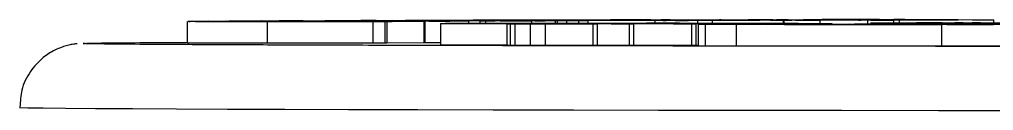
# Model space of a CAD drawing. Header units: millimetres. Extents: x 2160 to 4596, y 811 to 2534.
# Drawn here: x 3249.05 to 3294.91, y 1610.87 to 1615.14 of the extents above; entities that cross this region are included whole.
import ezdxf

# ---------------------------------------------------------------- set-up
doc = ezdxf.new("R2010")
doc.units = ezdxf.units.MM

msp = doc.modelspace()

# ---------------------------------------------------------------- linework, layer by layer
at = {"color": 7, "linetype": 'Continuous', "lineweight": 25}
for p, q in [((3256.94, 1615.052), (3256.94, 1614.052)), ((3257.012, 1615.054), (3257.079, 1615.055)), ((3257.079, 1615.055), (3257.609, 1615.06)), ((3257.609, 1615.06), (3257.913, 1615.059)), ((3257.913, 1615.059), (3257.827, 1615.059)), ((3265.153, 1615.052), (3257.923, 1615.056)), ((3257.963, 1615.062), (3259.79, 1615.073)), ((3259.664, 1615.059), (3257.963, 1615.062)), ((3258.121, 1615.057), (3265.351, 1615.054)), ((3259.366, 1615.068), (3258.901, 1615.066)), ((3259.366, 1615.068), (3259.366, 1615.057)), ((3259.851, 1615.06), (3259.664, 1615.059)), ((3259.664, 1615.059), (3259.664, 1615.057)), ((3259.79, 1615.073), (3260.082, 1615.072)), ((3259.851, 1615.06), (3259.851, 1615.057)), ((3263.563, 1615.066), (3259.917, 1615.069)), ((3259.917, 1615.069), (3259.917, 1615.057)), ((3260.082, 1615.072), (3259.974, 1615.072)), ((3260.202, 1615.071), (3267.156, 1615.065)), ((3260.428, 1615.076), (3262.578, 1615.085)), ((3262.004, 1615.073), (3260.428, 1615.076)), ((3260.428, 1615.076), (3260.428, 1615.07)), ((3260.703, 1615.045), (3260.703, 1614.045)), ((3261.284, 1615.061), (3261.392, 1615.062)), ((3264.153, 1615.059), (3261.284, 1615.061)), ((3261.284, 1615.061), (3261.284, 1615.056)), ((3261.392, 1615.062), (3261.587, 1615.062)), ((3262.41, 1615.083), (3261.447, 1615.079)), ((3262.185, 1615.073), (3262.004, 1615.073)), ((3262.004, 1615.073), (3262.004, 1615.069)), ((3262.185, 1615.073), (3262.185, 1615.069)), ((3268.149, 1615.066), (3262.41, 1615.083)), ((3262.41, 1615.083), (3262.41, 1615.069)), ((3262.578, 1615.085), (3268.315, 1615.069)), ((3263.043, 1615.063), (3263.563, 1615.066)), ((3263.856, 1615.066), (3263.336, 1615.063)), ((3263.419, 1615.088), (3265.582, 1615.096)), ((3263.685, 1615.088), (3263.419, 1615.088)), ((3263.419, 1615.088), (3263.419, 1615.083)), ((3264.307, 1615.09), (3263.685, 1615.088)), ((3263.685, 1615.088), (3263.685, 1615.082)), ((3266.871, 1615.063), (3263.856, 1615.066)), ((3263.97, 1615.06), (3264.261, 1615.06)), ((3264.261, 1615.06), (3264.153, 1615.059)), ((3264.153, 1615.059), (3264.153, 1615.054)), ((3264.261, 1615.06), (3264.261, 1615.054)), ((3264.307, 1615.09), (3264.307, 1615.08)), ((3264.484, 1615.056), (3264.478, 1615.057)), ((3264.478, 1615.057), (3264.478, 1615.054)), ((3266.335, 1615.056), (3264.484, 1615.056)), ((3264.484, 1615.056), (3264.484, 1615.054)), ((3271.24, 1615.082), (3264.904, 1615.091)), ((3264.904, 1615.091), (3264.904, 1615.079)), ((3265.226, 1615.094), (3265.124, 1615.093)), ((3265.848, 1615.096), (3265.226, 1615.094)), ((3265.338, 1615.092), (3271.673, 1615.084)), ((3265.582, 1615.096), (3265.848, 1615.096)), ((3266.243, 1615.055), (3265.69, 1615.05)), ((3265.69, 1615.05), (3265.69, 1614.05)), ((3265.848, 1615.096), (3265.848, 1615.092)), ((3265.865, 1615.054), (3265.939, 1615.055)), ((3265.939, 1615.055), (3266.243, 1615.055)), ((3266.243, 1615.055), (3266.243, 1614.055)), ((3268.09, 1615.066), (3266.335, 1615.056)), ((3266.335, 1615.056), (3266.335, 1614.056)), ((3266.597, 1615.059), (3267.098, 1615.062)), ((3266.871, 1615.063), (3266.871, 1615.061)), ((3269.288, 1615.096), (3267.217, 1615.1)), ((3267.217, 1615.1), (3267.217, 1615.09)), ((3267.647, 1615.101), (3267.653, 1615.101)), ((3267.707, 1615.066), (3267.797, 1615.066)), ((3267.797, 1615.066), (3268.09, 1615.066)), ((3268.09, 1615.066), (3268.09, 1614.066)), ((3270.185, 1615.075), (3268.149, 1615.066)), ((3268.149, 1614.066), (3268.149, 1615.066)), ((3268.315, 1615.069), (3269.097, 1615.072)), ((3268.341, 1615.1), (3269.749, 1615.098)), ((3268.379, 1615.103), (3268.379, 1615.1)), ((3269.191, 1615.076), (3268.638, 1615.078)), ((3268.638, 1615.078), (3268.864, 1615.078)), ((3268.638, 1615.078), (3268.638, 1615.07)), ((3268.864, 1615.078), (3270.185, 1615.075)), ((3268.866, 1614.949), (3268.907, 1614.952)), ((3268.866, 1614.949), (3268.866, 1613.949)), ((3269.084, 1614.957), (3269.531, 1614.961)), ((3270.23, 1614.957), (3269.084, 1614.957)), ((3269.244, 1615.094), (3269.4, 1615.095)), ((3269.492, 1615.094), (3269.244, 1615.094)), ((3269.244, 1615.094), (3269.244, 1615.087)), ((3269.288, 1615.096), (3269.288, 1615.094)), ((3271.059, 1615.098), (3269.492, 1615.094)), ((3269.492, 1615.094), (3269.492, 1615.087)), ((3269.531, 1614.961), (3272.729, 1614.95)), ((3270.185, 1615.075), (3270.185, 1614.958)), ((3271.902, 1614.951), (3270.23, 1614.957)), ((3270.409, 1615.11), (3271.399, 1615.112)), ((3270.638, 1615.11), (3270.409, 1615.11)), ((3270.621, 1615.098), (3270.81, 1615.099)), ((3270.85, 1615.11), (3270.638, 1615.11)), ((3270.729, 1615.079), (3271.352, 1615.081)), ((3270.995, 1615.079), (3270.729, 1615.079)), ((3270.729, 1615.079), (3270.729, 1614.957)), ((3270.81, 1615.099), (3271.059, 1615.098)), ((3273.159, 1615.086), (3270.995, 1615.079)), ((3270.995, 1615.079), (3270.995, 1614.956)), ((3271.059, 1615.098), (3271.059, 1615.085)), ((3271.24, 1615.082), (3271.24, 1615.081)), ((3271.399, 1615.112), (3275.838, 1615.108)), ((3275.344, 1615.107), (3271.47, 1615.11)), ((3271.501, 1614.959), (3271.925, 1614.962)), ((3272.552, 1614.958), (3271.501, 1614.959)), ((3271.501, 1614.959), (3271.501, 1614.954)), ((3271.925, 1614.962), (3274.797, 1614.952)), ((3271.999, 1614.942), (3271.999, 1613.942)), ((3273.61, 1614.945), (3272.046, 1614.95)), ((3272.369, 1614.939), (3272.156, 1614.939)), ((3272.156, 1614.939), (3272.156, 1613.939)), ((3272.157, 1615.091), (3272.263, 1615.092)), ((3274.272, 1615.089), (3272.157, 1615.091)), ((3272.271, 1615.084), (3272.893, 1615.087)), ((3272.369, 1614.939), (3272.369, 1613.939)), ((3274.442, 1614.952), (3272.552, 1614.958)), ((3272.552, 1614.958), (3272.552, 1614.95)), ((3272.729, 1614.95), (3274.442, 1614.952)), ((3272.848, 1615.116), (3274.474, 1615.119)), ((3273.077, 1615.115), (3272.848, 1615.116)), ((3272.848, 1615.116), (3272.848, 1615.111)), ((3272.893, 1615.102), (3272.893, 1615.087)), ((3272.893, 1615.087), (3273.159, 1615.086)), ((3273.035, 1614.964), (3273.479, 1614.968)), ((3274.178, 1614.964), (3273.035, 1614.964)), ((3273.035, 1614.964), (3273.035, 1614.958)), ((3273.289, 1615.116), (3273.077, 1615.115)), ((3273.077, 1615.115), (3273.077, 1615.111)), ((3273.109, 1613.943), (3273.109, 1614.943)), ((3273.159, 1615.086), (3273.159, 1614.965)), ((3274.951, 1614.95), (3273.238, 1614.948)), ((3273.238, 1614.948), (3275.2, 1614.941)), ((3273.289, 1615.116), (3273.289, 1615.111)), ((3273.479, 1614.968), (3279.839, 1614.946)), ((3276.045, 1614.936), (3273.792, 1614.944)), ((3273.792, 1614.944), (3273.792, 1613.944)), ((3276.652, 1615.11), (3273.913, 1615.116)), ((3273.913, 1615.116), (3273.913, 1615.11)), ((3276.687, 1614.955), (3274.178, 1614.964)), ((3274.178, 1614.964), (3274.178, 1614.954)), ((3274.272, 1615.089), (3274.272, 1614.965)), ((3274.368, 1615.091), (3274.368, 1614.965)), ((3274.474, 1615.119), (3274.703, 1615.119)), ((3274.478, 1615.117), (3279.918, 1615.106)), ((3274.703, 1615.119), (3274.491, 1615.118)), ((3274.491, 1615.118), (3274.491, 1615.117)), ((3274.703, 1615.119), (3274.703, 1615.117)), ((3274.797, 1614.952), (3276.687, 1614.955)), ((3274.803, 1615.091), (3274.803, 1614.963)), ((3277.748, 1614.94), (3274.951, 1614.95)), ((3274.951, 1614.95), (3274.951, 1614.942)), ((3275, 1615.105), (3275.344, 1615.107)), ((3277.196, 1614.953), (3275.305, 1614.951)), ((3275.305, 1614.951), (3276.903, 1614.945)), ((3275.341, 1614.964), (3275.66, 1614.967)), ((3276.202, 1614.964), (3275.341, 1614.964)), ((3275.341, 1614.964), (3275.341, 1614.961)), ((3275.368, 1615.092), (3275.368, 1614.964)), ((3275.546, 1615.121), (3279.476, 1615.129)), ((3276.49, 1615.117), (3275.546, 1615.121)), ((3275.546, 1615.121), (3275.546, 1615.115)), ((3275.66, 1614.967), (3276.402, 1614.966)), ((3275.818, 1614.967), (3275.818, 1615.095)), ((3275.838, 1615.108), (3276.652, 1615.11)), ((3276.25, 1614.938), (3276.045, 1614.936)), ((3276.045, 1614.936), (3276.045, 1613.936)), ((3276.1, 1615.108), (3276.88, 1615.11)), ((3280.781, 1614.948), (3276.202, 1614.964)), ((3276.202, 1614.964), (3276.202, 1614.958)), ((3276.25, 1614.938), (3276.25, 1613.938)), ((3276.402, 1614.966), (3280.124, 1614.971)), ((3276.752, 1615.117), (3276.49, 1615.117)), ((3276.49, 1615.117), (3276.49, 1615.113)), ((3280.596, 1614.97), (3276.52, 1614.964)), ((3276.52, 1614.964), (3277.717, 1614.96)), ((3276.752, 1615.117), (3276.752, 1615.113)), ((3276.88, 1615.11), (3279.353, 1615.105)), ((3278.145, 1615.125), (3277.143, 1615.123)), ((3277.143, 1615.123), (3277.143, 1615.112)), ((3280.684, 1614.941), (3277.196, 1614.953)), ((3277.717, 1614.96), (3281.793, 1614.965)), ((3277.953, 1614.942), (3277.748, 1614.94)), ((3277.748, 1614.94), (3277.748, 1613.94)), ((3277.953, 1614.942), (3277.953, 1613.942)), ((3278.145, 1615.125), (3278.145, 1615.11)), ((3282.266, 1614.964), (3278.19, 1614.958)), ((3278.19, 1614.958), (3279.428, 1614.954)), ((3278.374, 1615.117), (3278.605, 1615.118)), ((3280.443, 1615.113), (3278.374, 1615.117)), ((3278.374, 1615.117), (3278.374, 1615.109)), ((3278.565, 1614.973), (3278.986, 1614.977)), ((3279.615, 1614.973), (3278.565, 1614.973)), ((3278.565, 1614.973), (3278.565, 1614.969)), ((3278.605, 1615.118), (3278.746, 1615.117)), ((3281.402, 1615.119), (3278.773, 1615.125)), ((3279.338, 1615.104), (3278.949, 1615.103)), ((3280.979, 1615.106), (3278.964, 1615.102)), ((3278.964, 1615.102), (3278.964, 1614.977)), ((3278.986, 1614.977), (3286.255, 1614.952)), ((3279.389, 1615.127), (3284.401, 1615.115)), ((3279.428, 1614.954), (3283.504, 1614.959)), ((3279.686, 1615.128), (3279.455, 1615.128)), ((3279.455, 1615.126), (3279.455, 1615.128)), ((3279.476, 1615.129), (3279.686, 1615.128)), ((3280.124, 1614.971), (3279.615, 1614.973)), ((3279.615, 1614.973), (3279.615, 1614.97)), ((3279.686, 1615.128), (3279.686, 1615.126)), ((3283.974, 1614.958), (3279.898, 1614.952)), ((3279.898, 1614.952), (3281.172, 1614.948)), ((3280.04, 1615.109), (3280.163, 1615.11)), ((3281.656, 1615.107), (3280.04, 1615.109)), ((3280.285, 1615.117), (3281.402, 1615.119)), ((3280.674, 1615.113), (3280.443, 1615.113)), ((3280.464, 1615.113), (3280.674, 1615.113)), ((3281.612, 1615.119), (3280.495, 1615.117)), ((3280.495, 1615.117), (3280.495, 1615.113)), ((3280.524, 1615.13), (3280.778, 1615.131)), ((3285.324, 1615.116), (3280.524, 1615.13)), ((3280.524, 1615.13), (3280.524, 1615.124)), ((3280.54, 1615.106), (3280.752, 1615.107)), ((3281.793, 1614.965), (3280.596, 1614.97)), ((3280.596, 1614.964), (3280.596, 1614.97)), ((3280.889, 1614.943), (3280.684, 1614.941)), ((3280.684, 1614.941), (3280.684, 1613.941)), ((3280.752, 1615.107), (3280.979, 1615.106)), ((3280.778, 1615.131), (3288.555, 1615.122)), ((3280.794, 1614.945), (3280.781, 1614.948)), ((3280.889, 1614.943), (3280.889, 1613.943)), ((3280.979, 1614.97), (3280.979, 1615.106)), ((3281.335, 1614.917), (3281.001, 1614.921)), ((3281.001, 1614.921), (3284.222, 1614.916)), ((3281.001, 1614.921), (3281.001, 1613.921)), ((3281.172, 1614.948), (3285.248, 1614.953)), ((3282.794, 1614.918), (3281.335, 1614.917)), ((3281.335, 1614.917), (3281.335, 1613.917)), ((3283.785, 1615.114), (3281.612, 1615.119)), ((3285.025, 1615.114), (3281.656, 1615.107)), ((3281.656, 1615.107), (3281.656, 1614.968)), ((3282.086, 1615.127), (3282.001, 1615.127)), ((3282.001, 1615.127), (3285.578, 1615.117)), ((3288.973, 1615.12), (3282.086, 1615.127)), ((3282.086, 1615.127), (3282.086, 1615.127)), ((3283.504, 1614.959), (3282.266, 1614.964)), ((3282.266, 1614.958), (3282.266, 1614.964)), ((3282.641, 1615.11), (3283.72, 1615.112)), ((3292.456, 1614.903), (3282.794, 1614.918)), ((3282.794, 1614.918), (3282.794, 1613.918)), ((3283.363, 1615.135), (3285.058, 1615.137)), ((3283.548, 1615.134), (3283.363, 1615.135)), ((3283.363, 1615.135), (3283.363, 1615.128)), ((3283.887, 1615.135), (3283.548, 1615.134)), ((3283.548, 1615.134), (3283.548, 1615.128)), ((3283.557, 1614.932), (3287.512, 1614.926)), ((3283.906, 1614.928), (3283.557, 1614.932)), ((3283.557, 1614.932), (3283.557, 1614.917)), ((3283.887, 1615.135), (3283.887, 1615.127)), ((3285.46, 1614.928), (3283.906, 1614.928)), ((3283.906, 1614.917), (3283.906, 1614.928)), ((3285.248, 1614.953), (3283.974, 1614.958)), ((3283.974, 1614.952), (3283.974, 1614.958)), ((3284.222, 1614.916), (3287.268, 1614.926)), ((3288.639, 1615.122), (3284.513, 1615.135)), ((3284.513, 1615.135), (3284.513, 1615.127)), ((3284.767, 1615.135), (3289.138, 1615.122)), ((3285.243, 1615.137), (3284.904, 1615.136)), ((3284.904, 1615.136), (3284.904, 1615.135)), ((3285.031, 1615.114), (3285.025, 1615.114)), ((3285.025, 1614.956), (3285.025, 1615.114)), ((3285.029, 1615.115), (3285.222, 1615.115)), ((3286.727, 1615.116), (3285.031, 1615.114)), ((3285.031, 1615.114), (3285.031, 1614.956)), ((3285.058, 1615.137), (3285.243, 1615.137)), ((3288.116, 1614.924), (3285.069, 1614.915)), ((3285.069, 1614.915), (3288.573, 1614.91)), ((3285.222, 1615.115), (3285.265, 1615.115)), ((3285.243, 1615.137), (3285.243, 1615.134)), ((3287.268, 1614.926), (3285.46, 1614.928)), ((3285.46, 1614.928), (3285.46, 1614.92)), ((3287.1, 1614.947), (3285.72, 1614.952)), ((3285.72, 1614.952), (3285.72, 1614.929)), ((3285.968, 1615.139), (3290.586, 1615.144)), ((3286.467, 1615.134), (3285.968, 1615.139)), ((3285.968, 1615.139), (3285.968, 1615.132)), ((3286.205, 1615.117), (3286.544, 1615.117)), ((3286.742, 1615.134), (3286.467, 1615.134)), ((3286.467, 1615.134), (3286.467, 1615.13)), ((3286.544, 1615.117), (3286.727, 1615.116)), ((3286.727, 1615.116), (3286.727, 1614.95)), ((3286.742, 1615.134), (3286.742, 1615.129)), ((3287.305, 1614.949), (3287.1, 1614.947)), ((3287.1, 1614.947), (3287.1, 1614.927)), ((3287.305, 1614.927), (3287.305, 1614.949)), ((3287.512, 1614.926), (3290.679, 1614.936)), ((3288.927, 1615.141), (3287.75, 1615.14)), ((3287.75, 1615.14), (3287.75, 1615.126)), ((3291.619, 1614.919), (3288.116, 1614.924)), ((3288.116, 1614.91), (3288.116, 1614.924)), ((3289.825, 1615.128), (3288.32, 1615.134)), ((3288.32, 1615.134), (3288.592, 1615.134)), ((3288.32, 1615.134), (3288.32, 1615.125)), ((3291.203, 1614.933), (3288.36, 1614.925)), ((3288.36, 1614.925), (3291.863, 1614.92)), ((3288.555, 1615.122), (3288.639, 1615.122)), ((3288.573, 1614.91), (3291.619, 1614.919)), ((3288.592, 1615.134), (3288.694, 1615.134)), ((3290.202, 1615.122), (3288.973, 1615.12)), ((3288.973, 1615.12), (3288.973, 1614.931)), ((3290.468, 1615.122), (3289.1, 1615.125)), ((3289.1, 1615.125), (3289.278, 1615.125)), ((3289.1, 1615.125), (3289.1, 1615.122)), ((3289.138, 1614.982), (3289.138, 1614.931)), ((3292.467, 1614.918), (3289.42, 1614.908)), ((3289.42, 1614.908), (3290.833, 1614.906)), ((3291.454, 1615.134), (3289.54, 1615.141)), ((3289.764, 1615.122), (3290.019, 1615.122)), ((3290.096, 1615.128), (3289.825, 1615.128)), ((3289.944, 1615.129), (3290.096, 1615.128)), ((3290.019, 1615.122), (3290.202, 1615.122)), ((3290.096, 1615.128), (3290.096, 1615.122)), ((3290.141, 1615.132), (3291.454, 1615.134)), ((3290.202, 1615.122), (3290.202, 1614.987)), ((3290.264, 1615.142), (3293.912, 1615.128)), ((3291.607, 1615.133), (3290.293, 1615.132)), ((3290.738, 1615.144), (3290.466, 1615.143)), ((3290.466, 1615.143), (3290.466, 1615.141)), ((3294.904, 1615.128), (3290.468, 1615.122)), ((3290.468, 1615.122), (3290.468, 1614.988)), ((3290.586, 1615.144), (3290.738, 1615.144)), ((3290.738, 1615.144), (3290.738, 1615.14)), ((3291.203, 1614.933), (3291.203, 1614.921)), ((3291.434, 1614.986), (3291.276, 1614.986)), ((3291.276, 1614.986), (3291.276, 1614.986)), ((3291.276, 1614.986), (3292.013, 1614.986)), ((3291.276, 1614.986), (3291.276, 1614.976)), ((3291.434, 1614.986), (3291.434, 1614.976)), ((3291.54, 1614.979), (3291.54, 1614.976)), ((3293.188, 1615.127), (3291.607, 1615.133)), ((3292.487, 1614.982), (3291.697, 1614.986)), ((3291.697, 1614.986), (3291.697, 1614.976)), ((3291.716, 1615.125), (3292.984, 1615.126)), ((3292.013, 1614.986), (3292.882, 1614.982)), ((3292.125, 1614.94), (3293.33, 1614.939)), ((3292.313, 1614.905), (3292.456, 1614.903)), ((3292.456, 1614.903), (3292.456, 1613.903)), ((3296.535, 1614.911), (3292.467, 1614.918)), ((3292.467, 1614.918), (3292.467, 1613.918)), ((3292.711, 1614.918), (3294.914, 1614.915)), ((3294.303, 1614.977), (3292.803, 1614.977)), ((3292.803, 1614.977), (3292.803, 1614.975)), ((3292.882, 1614.982), (3293.487, 1614.982)), ((3292.908, 1614.981), (3293.487, 1614.981)), ((3292.908, 1614.975), (3292.908, 1614.981)), ((3293.25, 1614.977), (3292.961, 1614.977)), ((3293.25, 1614.986), (3293.092, 1614.986)), ((3293.092, 1614.986), (3293.092, 1614.986)), ((3293.092, 1614.986), (3294.303, 1614.986)), ((3293.092, 1614.986), (3293.092, 1614.982)), ((3293.25, 1614.986), (3293.25, 1614.982)), ((3293.33, 1614.939), (3293.33, 1614.917)), ((3293.487, 1614.982), (3293.487, 1614.986)), ((3293.487, 1614.981), (3293.487, 1614.978)), ((3293.908, 1614.986), (3293.908, 1614.978)), ((3294.303, 1614.986), (3294.145, 1614.986)), ((3294.145, 1614.986), (3294.145, 1614.977)), ((3294.145, 1614.977), (3294.303, 1614.977)), ((3294.303, 1614.986), (3294.303, 1614.986)), ((3294.303, 1614.986), (3294.303, 1614.977)), ((3294.303, 1614.977), (3294.303, 1614.977)), ((3294.303, 1614.976), (3294.303, 1614.977)), ((3294.523, 1615.128), (3294.75, 1615.128)), ((3294.75, 1615.128), (3294.904, 1615.128)), ((3294.904, 1615.128), (3294.904, 1614.989)), ((3252.097, 1614.017), (3252.045, 1614.019)), ((3265.69, 1614.05), (3266.243, 1614.055)), ((3266.243, 1614.056), (3266.335, 1614.056)), ((3266.335, 1614.056), (3268.09, 1614.066)), ((3268.09, 1614.067), (3268.149, 1614.066)), ((3268.149, 1614.066), (3268.866, 1614.07)), ((3272.156, 1613.939), (3272.369, 1613.939)), ((3273.792, 1613.944), (3276.045, 1613.936)), ((3276.045, 1613.936), (3276.25, 1613.938)), ((3276.25, 1613.946), (3277.748, 1613.94)), ((3277.748, 1613.94), (3277.953, 1613.942)), ((3277.953, 1613.95), (3280.684, 1613.941)), ((3280.684, 1613.941), (3280.889, 1613.943)), ((3280.889, 1613.945), (3281.001, 1613.945)), ((3281.001, 1613.921), (3281.335, 1613.917)), ((3281.335, 1613.917), (3282.794, 1613.918)), ((3282.794, 1613.918), (3292.456, 1613.903)), ((3292.456, 1613.917), (3292.467, 1613.918)), ((3292.467, 1613.918), (3296.535, 1613.911))]:
    msp.add_line(p, q, dxfattribs=at)
at = {"color": 7, "linetype": 'Continuous', "lineweight": 25, "flags": 128}
for points in [[(3296.722, 1614.982), (3296.537, 1614.979), (3295.998, 1614.977), (3295.159, 1614.975), (3294.102, 1614.974), (3292.93, 1614.974), (3291.758, 1614.974), (3290.701, 1614.975), (3289.862, 1614.977), (3289.323, 1614.979), (3289.138, 1614.982), (3289.323, 1614.984), (3289.862, 1614.987), (3290.701, 1614.988), (3291.758, 1614.989), (3292.93, 1614.99), (3294.102, 1614.989), (3295.159, 1614.988), (3295.998, 1614.987), (3296.537, 1614.984), (3296.722, 1614.982)], [(3295.901, 1614.982), (3295.722, 1614.98), (3295.206, 1614.978), (3294.416, 1614.976), (3293.446, 1614.975), (3292.414, 1614.975), (3291.444, 1614.976), (3290.654, 1614.978), (3290.138, 1614.98), (3289.959, 1614.982), (3290.138, 1614.984), (3290.654, 1614.986), (3291.444, 1614.987), (3292.414, 1614.988), (3293.446, 1614.988), (3294.416, 1614.987), (3295.206, 1614.986), (3295.722, 1614.984), (3295.901, 1614.982)], [(3249.045, 1611.019), (3249.09, 1611.014), (3249.446, 1611.003), (3250.156, 1610.992), (3251.217, 1610.982), (3252.623, 1610.972), (3254.368, 1610.961), (3256.442, 1610.952), (3258.836, 1610.942), (3261.537, 1610.933), (3264.532, 1610.924), (3267.806, 1610.916), (3271.343, 1610.908), (3275.125, 1610.901), (3279.133, 1610.895), (3283.348, 1610.889), (3287.748, 1610.883), (3292.311, 1610.879), (3297.015, 1610.875)]]:
    msp.add_lwpolyline(points, dxfattribs=at)
at = {"color": 7, "linetype": 'Continuous', "lineweight": 25}
for points, knots in [([(3260.703, 1615.045), (3260.056, 1615.045), (3259.025, 1615.046), (3257.843, 1615.048), (3257.221, 1615.049), (3256.941, 1615.051), (3256.972, 1615.052), (3256.98, 1615.052)], [0, 0, 0, 0, 0.366723, 0.58482, 0.762656, 0.94041, 1, 1, 1, 1]), ([(3257.349, 1615.053), (3257.337, 1615.053), (3257.295, 1615.052), (3257.6, 1615.051), (3258.284, 1615.049), (3259.436, 1615.048), (3260.349, 1615.047), (3260.838, 1615.047)], [0, 0, 0, 0, 0.069629, 0.257165, 0.430092, 0.695031, 1, 1, 1, 1]), ([(3257.923, 1615.056), (3257.869, 1615.056), (3257.775, 1615.056), (3257.649, 1615.056), (3257.541, 1615.055), (3257.443, 1615.055), (3257.405, 1615.055), (3257.384, 1615.055)], [0, 0, 0, 0, 0.2039125, 0.3489118, 0.4932734, 0.7202809, 1, 1, 1, 1]), ([(3257.807, 1615.058), (3257.806, 1615.058), (3257.8, 1615.058), (3257.834, 1615.058), (3257.901, 1615.058), (3258.001, 1615.058), (3258.079, 1615.057), (3258.121, 1615.057)], [0, 0, 0, 0, 0.0720945, 0.286641, 0.5008175, 0.7269972, 1, 1, 1, 1]), ([(3258.773, 1615.064), (3258.767, 1615.064), (3258.719, 1615.063), (3258.888, 1615.062), (3259.251, 1615.061), (3259.634, 1615.06), (3259.851, 1615.06)], [0, 0, 0, 0, 0.045115, 0.334899, 0.62348, 1, 1, 1, 1]), ([(3259.917, 1615.069), (3259.862, 1615.069), (3259.771, 1615.069), (3259.639, 1615.069), (3259.529, 1615.069), (3259.429, 1615.069), (3259.388, 1615.068), (3259.366, 1615.068)], [0, 0, 0, 0, 0.238521, 0.395636, 0.552314, 0.766778, 1, 1, 1, 1]), ([(3259.974, 1615.072), (3259.945, 1615.072), (3259.904, 1615.071), (3259.942, 1615.071), (3260.013, 1615.071), (3260.106, 1615.071), (3260.176, 1615.071), (3260.202, 1615.071)], [0, 0, 0, 0, 0.39106, 0.540188, 0.690013, 0.882685, 1, 1, 1, 1]), ([(3265.69, 1615.05), (3265.52, 1615.049), (3265.235, 1615.047), (3264.322, 1615.045), (3263.244, 1615.044), (3261.984, 1615.044), (3261.114, 1615.045), (3260.703, 1615.045)], [0, 0, 0, 0, 0.247075, 0.411707, 0.576376, 0.799459, 1, 1, 1, 1]), ([(3260.838, 1615.047), (3261.495, 1615.047), (3262.448, 1615.046), (3263.734, 1615.046), (3264.544, 1615.047), (3265.1, 1615.049), (3265.305, 1615.05), (3265.375, 1615.05), (3265.386, 1615.05)], [0, 0, 0, 0, 0.370461, 0.536516, 0.705021, 0.84958, 0.977988, 1, 1, 1, 1]), ([(3261.447, 1615.079), (3261.367, 1615.078), (3261.211, 1615.077), (3261.357, 1615.076), (3261.714, 1615.074), (3262.045, 1615.074), (3262.185, 1615.073)], [0, 0, 0, 0, 0.25104, 0.485737, 0.783075, 1, 1, 1, 1]), ([(3261.587, 1615.062), (3261.78, 1615.062), (3262.065, 1615.062), (3262.462, 1615.062), (3262.718, 1615.062), (3262.922, 1615.062), (3262.999, 1615.063), (3263.043, 1615.063)], [0, 0, 0, 0, 0.339516, 0.502236, 0.666705, 0.806821, 1, 1, 1, 1]), ([(3263.336, 1615.063), (3263.295, 1615.063), (3263.23, 1615.062), (3263.251, 1615.061), (3263.37, 1615.061), (3263.614, 1615.06), (3263.84, 1615.06), (3263.97, 1615.06)], [0, 0, 0, 0, 0.250694, 0.402945, 0.556475, 0.743783, 1, 1, 1, 1]), ([(3264.904, 1615.091), (3264.853, 1615.091), (3264.768, 1615.091), (3264.629, 1615.091), (3264.514, 1615.091), (3264.399, 1615.091), (3264.341, 1615.09), (3264.307, 1615.09)], [0, 0, 0, 0, 0.239524, 0.40579, 0.571729, 0.750468, 1, 1, 1, 1]), ([(3264.478, 1615.057), (3264.757, 1615.057), (3265.316, 1615.057), (3266.026, 1615.058), (3266.438, 1615.059), (3266.556, 1615.059), (3266.597, 1615.059)], [0, 0, 0, 0, 0.326957, 0.656983, 0.880506, 1, 1, 1, 1]), ([(3265.123, 1615.093), (3265.122, 1615.093), (3265.118, 1615.093), (3265.157, 1615.093), (3265.228, 1615.092), (3265.298, 1615.092), (3265.338, 1615.092)], [0, 0, 0, 0, 0.124719, 0.38447, 0.652941, 1, 1, 1, 1]), ([(3265.419, 1615.051), (3265.407, 1615.051), (3265.382, 1615.052), (3265.3, 1615.052), (3265.215, 1615.052), (3265.165, 1615.052), (3265.153, 1615.052)], [0, 0, 0, 0, 0.307364, 0.616517, 0.904057, 1, 1, 1, 1]), ([(3265.351, 1615.054), (3265.408, 1615.054), (3265.5, 1615.054), (3265.627, 1615.054), (3265.727, 1615.054), (3265.816, 1615.054), (3265.846, 1615.054), (3265.865, 1615.054)], [0, 0, 0, 0, 0.2389344, 0.3835198, 0.5293247, 0.7100539, 1, 1, 1, 1]), ([(3265.386, 1615.05), (3265.408, 1615.05), (3265.441, 1615.051), (3265.429, 1615.051), (3265.425, 1615.051)], [0, 0, 0, 0, 0.6911383, 1, 1, 1, 1]), ([(3267.12, 1615.063), (3267.108, 1615.063), (3267.08, 1615.063), (3266.988, 1615.063), (3266.91, 1615.063), (3266.871, 1615.063)], [0, 0, 0, 0, 0.283678, 0.642488, 1, 1, 1, 1]), ([(3267.098, 1615.062), (3267.121, 1615.062), (3267.15, 1615.063), (3267.135, 1615.063), (3267.132, 1615.063)], [0, 0, 0, 0, 0.809388, 1, 1, 1, 1]), ([(3267.156, 1615.065), (3267.211, 1615.065), (3267.301, 1615.065), (3267.432, 1615.065), (3267.535, 1615.065), (3267.635, 1615.065), (3267.678, 1615.066), (3267.707, 1615.066)], [0, 0, 0, 0, 0.238273, 0.386342, 0.535522, 0.694283, 1, 1, 1, 1]), ([(3267.217, 1615.1), (3267.246, 1615.1), (3267.303, 1615.1), (3267.408, 1615.1), (3267.475, 1615.1), (3267.515, 1615.1), (3267.52, 1615.1)], [0, 0, 0, 0, 0.25202, 0.504232, 0.940351, 1, 1, 1, 1]), ([(3267.52, 1615.1), (3267.552, 1615.1), (3267.609, 1615.1), (3267.653, 1615.101), (3267.651, 1615.101), (3267.651, 1615.101)], [0, 0, 0, 0, 0.544636, 0.977907, 1, 1, 1, 1]), ([(3267.662, 1615.102), (3267.707, 1615.102), (3267.795, 1615.103), (3268.013, 1615.104), (3268.119, 1615.104)], [0, 0, 0, 0, 0.517516, 1, 1, 1, 1]), ([(3268.379, 1615.103), (3268.269, 1615.103), (3268.092, 1615.103), (3268.001, 1615.102), (3268.033, 1615.101), (3268.161, 1615.1), (3268.285, 1615.1), (3268.341, 1615.1)], [0, 0, 0, 0, 0.329126, 0.528564, 0.696809, 0.865433, 1, 1, 1, 1]), ([(3268.119, 1615.104), (3268.347, 1615.105), (3268.746, 1615.106), (3269.556, 1615.106), (3270.63, 1615.106), (3272.006, 1615.105), (3272.965, 1615.104), (3273.457, 1615.103)], [0, 0, 0, 0, 0.169563, 0.297883, 0.425995, 0.705761, 1, 1, 1, 1]), ([(3272.893, 1615.102), (3272.327, 1615.103), (3271.482, 1615.104), (3270.312, 1615.105), (3269.576, 1615.105), (3269.009, 1615.105), (3268.624, 1615.104), (3268.447, 1615.104), (3268.379, 1615.103)], [0, 0, 0, 0, 0.399545, 0.597137, 0.733747, 0.835099, 0.936852, 1, 1, 1, 1]), ([(3272.046, 1614.95), (3271.715, 1614.95), (3271.053, 1614.95), (3269.98, 1614.95), (3269.264, 1614.949), (3268.866, 1614.949)], [0, 0, 0, 0, 0.30739, 0.614857, 1, 1, 1, 1]), ([(3268.907, 1614.952), (3269.021, 1614.952), (3269.517, 1614.951), (3270.599, 1614.951), (3271.484, 1614.951), (3271.902, 1614.951)], [0, 0, 0, 0, 0.135558, 0.592517, 1, 1, 1, 1]), ([(3269.097, 1615.072), (3269.219, 1615.073), (3269.348, 1615.073), (3269.301, 1615.074), (3269.299, 1615.074)], [0, 0, 0, 0, 0.946889, 1, 1, 1, 1]), ([(3269.4, 1615.095), (3269.442, 1615.095), (3269.515, 1615.095), (3269.54, 1615.095), (3269.509, 1615.096), (3269.422, 1615.096), (3269.335, 1615.096), (3269.288, 1615.096)], [0, 0, 0, 0, 0.249315, 0.4358137, 0.6227966, 0.7970359, 1, 1, 1, 1]), ([(3269.749, 1615.098), (3269.821, 1615.098), (3269.938, 1615.097), (3270.135, 1615.097), (3270.297, 1615.097), (3270.472, 1615.098), (3270.563, 1615.098), (3270.621, 1615.098)], [0, 0, 0, 0, 0.257237, 0.420431, 0.584481, 0.733875, 1, 1, 1, 1]), ([(3271.47, 1615.11), (3271.41, 1615.11), (3271.288, 1615.11), (3271.101, 1615.11), (3270.951, 1615.11), (3270.88, 1615.11), (3270.85, 1615.11)], [0, 0, 0, 0, 0.2772639, 0.5575672, 0.817889, 1, 1, 1, 1]), ([(3271.352, 1615.081), (3271.389, 1615.081), (3271.444, 1615.082), (3271.443, 1615.082), (3271.396, 1615.082), (3271.32, 1615.082), (3271.264, 1615.082), (3271.24, 1615.082)], [0, 0, 0, 0, 0.3520414, 0.5318269, 0.7130337, 0.8778643, 1, 1, 1, 1]), ([(3271.673, 1615.084), (3271.726, 1615.084), (3271.81, 1615.084), (3271.943, 1615.084), (3272.055, 1615.084), (3272.173, 1615.084), (3272.233, 1615.084), (3272.271, 1615.084)], [0, 0, 0, 0, 0.247687, 0.39562, 0.54446, 0.717172, 1, 1, 1, 1]), ([(3272.007, 1614.943), (3272.024, 1614.943), (3272.064, 1614.944), (3272.276, 1614.944), (3272.444, 1614.945), (3272.493, 1614.945)], [0, 0, 0, 0, 0.357282, 0.813025, 1, 1, 1, 1]), ([(3272.156, 1614.939), (3272.105, 1614.939), (3272.023, 1614.94), (3272.018, 1614.942), (3272.016, 1614.942)], [0, 0, 0, 0, 0.6302091, 1, 1, 1, 1]), ([(3272.263, 1615.092), (3272.577, 1615.092), (3273.137, 1615.091), (3273.916, 1615.091), (3274.516, 1615.092), (3274.873, 1615.092), (3275.03, 1615.093), (3275.077, 1615.093)], [0, 0, 0, 0, 0.327037, 0.582977, 0.7546195, 0.9267447, 1, 1, 1, 1]), ([(3273.109, 1614.943), (3273.003, 1614.942), (3272.79, 1614.941), (3272.569, 1614.94), (3272.441, 1614.939), (3272.369, 1614.939)], [0, 0, 0, 0, 0.308082, 0.61489, 1, 1, 1, 1]), ([(3272.493, 1614.945), (3272.622, 1614.945), (3272.904, 1614.945), (3273.298, 1614.945), (3273.533, 1614.945), (3273.61, 1614.945)], [0, 0, 0, 0, 0.360389, 0.789524, 1, 1, 1, 1]), ([(3275.077, 1615.093), (3275.161, 1615.093), (3275.317, 1615.094), (3275.327, 1615.095), (3275.094, 1615.097), (3274.301, 1615.099), (3273.432, 1615.101), (3272.893, 1615.102)], [0, 0, 0, 0, 0.097711, 0.183041, 0.35825, 0.602223, 1, 1, 1, 1]), ([(3273.792, 1614.944), (3273.686, 1614.944), (3273.526, 1614.944), (3273.291, 1614.943), (3273.17, 1614.943), (3273.109, 1614.943)], [0, 0, 0, 0, 0.498374, 0.749082, 1, 1, 1, 1]), ([(3273.913, 1615.116), (3273.875, 1615.116), (3273.807, 1615.116), (3273.682, 1615.116), (3273.549, 1615.116), (3273.41, 1615.116), (3273.329, 1615.116), (3273.289, 1615.116)], [0, 0, 0, 0, 0.208612, 0.37176, 0.536244, 0.765787, 1, 1, 1, 1]), ([(3273.457, 1615.103), (3273.968, 1615.103), (3274.901, 1615.101), (3275.626, 1615.098), (3275.859, 1615.095), (3275.771, 1615.094), (3275.502, 1615.093), (3275.368, 1615.092)], [0, 0, 0, 0, 0.329821, 0.602198, 0.751389, 0.876805, 1, 1, 1, 1]), ([(3274.368, 1615.091), (3274.322, 1615.09), (3274.233, 1615.09), (3274.222, 1615.09), (3274.259, 1615.089), (3274.272, 1615.089)], [0, 0, 0, 0, 0.406204, 0.795736, 1, 1, 1, 1]), ([(3274.491, 1615.118), (3274.439, 1615.118), (3274.364, 1615.118), (3274.316, 1615.118), (3274.326, 1615.118), (3274.379, 1615.117), (3274.443, 1615.117), (3274.478, 1615.117)], [0, 0, 0, 0, 0.327317, 0.476421, 0.626546, 0.796314, 1, 1, 1, 1]), ([(3274.803, 1615.091), (3274.765, 1615.091), (3274.689, 1615.091), (3274.538, 1615.091), (3274.436, 1615.091), (3274.368, 1615.091)], [0, 0, 0, 0, 0.2516063, 0.5032378, 1, 1, 1, 1]), ([(3275.368, 1615.092), (3275.328, 1615.092), (3275.248, 1615.092), (3275.063, 1615.092), (3274.907, 1615.091), (3274.803, 1615.091)], [0, 0, 0, 0, 0.250844, 0.502068, 1, 1, 1, 1]), ([(3275.745, 1615.101), (3275.516, 1615.101), (3275.136, 1615.102), (3274.939, 1615.104), (3274.965, 1615.104), (3274.97, 1615.104)], [0, 0, 0, 0, 0.543092, 0.902457, 1, 1, 1, 1]), ([(3275.2, 1614.941), (3275.29, 1614.941), (3275.471, 1614.94), (3275.811, 1614.939), (3276.09, 1614.939), (3276.25, 1614.938)], [0, 0, 0, 0, 0.297034, 0.594269, 1, 1, 1, 1]), ([(3276.271, 1615.102), (3276.08, 1615.103), (3275.77, 1615.104), (3275.546, 1615.105), (3275.558, 1615.106), (3275.723, 1615.107), (3275.964, 1615.108), (3276.1, 1615.108)], [0, 0, 0, 0, 0.272894, 0.445011, 0.618101, 0.78577, 1, 1, 1, 1]), ([(3278.964, 1615.102), (3278.676, 1615.101), (3278.234, 1615.1), (3277.459, 1615.1), (3276.838, 1615.1), (3276.237, 1615.1), (3275.92, 1615.101), (3275.745, 1615.101)], [0, 0, 0, 0, 0.321782, 0.493409, 0.666308, 0.816214, 1, 1, 1, 1]), ([(3278.949, 1615.103), (3278.698, 1615.102), (3278.329, 1615.101), (3277.671, 1615.101), (3277.14, 1615.101), (3276.661, 1615.102), (3276.389, 1615.102), (3276.271, 1615.102)], [0, 0, 0, 0, 0.331594, 0.48998, 0.648562, 0.847889, 1, 1, 1, 1]), ([(3277.143, 1615.123), (3276.958, 1615.123), (3276.615, 1615.122), (3276.504, 1615.121), (3276.453, 1615.121)], [0, 0, 0, 0, 0.540563, 1, 1, 1, 1]), ([(3276.461, 1615.12), (3276.46, 1615.12), (3276.454, 1615.119), (3276.628, 1615.118), (3276.752, 1615.117)], [0, 0, 0, 0, 0.287101, 1, 1, 1, 1]), ([(3276.903, 1614.945), (3276.993, 1614.945), (3277.174, 1614.944), (3277.514, 1614.943), (3277.793, 1614.943), (3277.953, 1614.942)], [0, 0, 0, 0, 0.29737, 0.594968, 1, 1, 1, 1]), ([(3278.773, 1615.125), (3278.73, 1615.125), (3278.66, 1615.126), (3278.526, 1615.126), (3278.389, 1615.126), (3278.257, 1615.126), (3278.179, 1615.125), (3278.145, 1615.125)], [0, 0, 0, 0, 0.244529, 0.408946, 0.573274, 0.814793, 1, 1, 1, 1]), ([(3278.746, 1615.117), (3278.89, 1615.117), (3279.103, 1615.117), (3279.472, 1615.116), (3279.755, 1615.116), (3280.04, 1615.117), (3280.195, 1615.117), (3280.285, 1615.117)], [0, 0, 0, 0, 0.337772, 0.500301, 0.664443, 0.804956, 1, 1, 1, 1]), ([(3279.455, 1615.128), (3279.392, 1615.128), (3279.303, 1615.128), (3279.25, 1615.127), (3279.261, 1615.127), (3279.311, 1615.127), (3279.363, 1615.127), (3279.389, 1615.127)], [0, 0, 0, 0, 0.358471, 0.509487, 0.66217, 0.836846, 1, 1, 1, 1]), ([(3279.353, 1615.105), (3279.398, 1615.105), (3279.468, 1615.105), (3279.501, 1615.104), (3279.484, 1615.104), (3279.429, 1615.104), (3279.364, 1615.104), (3279.338, 1615.104)], [0, 0, 0, 0, 0.273037, 0.428356, 0.583344, 0.832242, 1, 1, 1, 1]), ([(3279.839, 1614.946), (3279.929, 1614.945), (3280.11, 1614.945), (3280.45, 1614.944), (3280.728, 1614.943), (3280.889, 1614.943)], [0, 0, 0, 0, 0.297034, 0.594269, 1, 1, 1, 1]), ([(3279.918, 1615.106), (3279.975, 1615.106), (3280.059, 1615.106), (3280.201, 1615.106), (3280.314, 1615.106), (3280.43, 1615.106), (3280.501, 1615.106), (3280.54, 1615.106)], [0, 0, 0, 0, 0.300741, 0.442976, 0.585498, 0.770192, 1, 1, 1, 1]), ([(3280.123, 1615.115), (3280.12, 1615.115), (3280.107, 1615.115), (3280.216, 1615.114), (3280.372, 1615.114), (3280.464, 1615.113)], [0, 0, 0, 0, 0.107107, 0.469394, 1, 1, 1, 1]), ([(3280.495, 1615.117), (3280.398, 1615.116), (3280.24, 1615.116), (3280.163, 1615.116), (3280.133, 1615.115)], [0, 0, 0, 0, 0.608426, 1, 1, 1, 1]), ([(3280.163, 1615.11), (3280.43, 1615.11), (3280.964, 1615.109), (3281.732, 1615.109), (3282.311, 1615.11), (3282.552, 1615.11), (3282.641, 1615.11)], [0, 0, 0, 0, 0.3213061, 0.6452902, 0.8696576, 1, 1, 1, 1]), ([(3285.72, 1614.952), (3285.153, 1614.951), (3284.043, 1614.949), (3282.394, 1614.947), (3281.327, 1614.946), (3280.794, 1614.945)], [0, 0, 0, 0, 0.343183, 0.671556, 1, 1, 1, 1]), ([(3283.72, 1615.112), (3283.775, 1615.112), (3283.858, 1615.113), (3283.906, 1615.113), (3283.901, 1615.113), (3283.9, 1615.113)], [0, 0, 0, 0, 0.636816, 0.940157, 1, 1, 1, 1]), ([(3283.893, 1615.113), (3283.877, 1615.113), (3283.852, 1615.113), (3283.804, 1615.114), (3283.785, 1615.114)], [0, 0, 0, 0, 0.614189, 1, 1, 1, 1]), ([(3284.513, 1615.135), (3284.48, 1615.135), (3284.421, 1615.135), (3284.301, 1615.135), (3284.169, 1615.135), (3284.025, 1615.135), (3283.935, 1615.135), (3283.887, 1615.135)], [0, 0, 0, 0, 0.215896, 0.3853283, 0.5559542, 0.7640999, 1, 1, 1, 1]), ([(3284.401, 1615.115), (3284.446, 1615.115), (3284.516, 1615.115), (3284.636, 1615.114), (3284.739, 1615.114), (3284.88, 1615.115), (3284.969, 1615.115), (3285.029, 1615.115)], [0, 0, 0, 0, 0.2536824, 0.4001164, 0.52343, 0.6771969, 1, 1, 1, 1]), ([(3284.667, 1615.136), (3284.666, 1615.136), (3284.658, 1615.136), (3284.684, 1615.135), (3284.728, 1615.135), (3284.763, 1615.135), (3284.767, 1615.135)], [0, 0, 0, 0, 0.044219, 0.379656, 0.916945, 1, 1, 1, 1]), ([(3284.904, 1615.136), (3284.844, 1615.136), (3284.753, 1615.136), (3284.701, 1615.136), (3284.684, 1615.136)], [0, 0, 0, 0, 0.671603, 1, 1, 1, 1]), ([(3285.265, 1615.115), (3285.3, 1615.115), (3285.366, 1615.115), (3285.415, 1615.116), (3285.413, 1615.116), (3285.379, 1615.116), (3285.341, 1615.116), (3285.324, 1615.116)], [0, 0, 0, 0, 0.256868, 0.47724, 0.662008, 0.845558, 1, 1, 1, 1]), ([(3285.578, 1615.117), (3285.615, 1615.117), (3285.675, 1615.116), (3285.796, 1615.116), (3285.905, 1615.116), (3286.049, 1615.116), (3286.14, 1615.116), (3286.205, 1615.117)], [0, 0, 0, 0, 0.239941, 0.39539, 0.551967, 0.684504, 1, 1, 1, 1]), ([(3286.255, 1614.952), (3286.345, 1614.951), (3286.526, 1614.951), (3286.866, 1614.95), (3287.144, 1614.949), (3287.305, 1614.949)], [0, 0, 0, 0, 0.297034, 0.594269, 1, 1, 1, 1]), ([(3287.75, 1615.14), (3287.537, 1615.14), (3287.109, 1615.139), (3286.748, 1615.138), (3286.627, 1615.136), (3286.7, 1615.135), (3286.742, 1615.134)], [0, 0, 0, 0, 0.2488152, 0.5000632, 0.7136426, 1, 1, 1, 1]), ([(3288.694, 1615.134), (3288.816, 1615.133), (3288.989, 1615.133), (3289.327, 1615.132), (3289.59, 1615.132), (3289.87, 1615.132), (3290.048, 1615.132), (3290.141, 1615.132)], [0, 0, 0, 0, 0.375008, 0.532176, 0.663237, 0.825783, 1, 1, 1, 1]), ([(3289.54, 1615.141), (3289.508, 1615.141), (3289.455, 1615.141), (3289.339, 1615.142), (3289.21, 1615.142), (3289.066, 1615.142), (3288.971, 1615.142), (3288.927, 1615.141)], [0, 0, 0, 0, 0.2422509, 0.3981104, 0.5540249, 0.7912917, 1, 1, 1, 1]), ([(3289.138, 1615.122), (3289.175, 1615.122), (3289.235, 1615.122), (3289.35, 1615.122), (3289.452, 1615.122), (3289.586, 1615.122), (3289.687, 1615.122), (3289.755, 1615.122), (3289.764, 1615.122)], [0, 0, 0, 0, 0.239791, 0.395723, 0.528329, 0.660993, 0.950414, 1, 1, 1, 1]), ([(3289.278, 1615.125), (3289.523, 1615.125), (3290.017, 1615.125), (3290.766, 1615.124), (3291.361, 1615.124), (3291.624, 1615.124), (3291.716, 1615.125)], [0, 0, 0, 0, 0.329191, 0.661633, 0.881808, 1, 1, 1, 1]), ([(3290.293, 1615.132), (3290.174, 1615.132), (3289.984, 1615.131), (3289.799, 1615.131), (3289.731, 1615.13), (3289.771, 1615.13), (3289.879, 1615.129), (3289.944, 1615.129)], [0, 0, 0, 0, 0.253965, 0.40631, 0.559769, 0.73662, 1, 1, 1, 1]), ([(3290.191, 1615.143), (3290.191, 1615.143), (3290.183, 1615.143), (3290.201, 1615.142), (3290.239, 1615.142), (3290.264, 1615.142)], [0, 0, 0, 0, 0.006784, 0.3662, 1, 1, 1, 1]), ([(3290.466, 1615.143), (3290.397, 1615.143), (3290.296, 1615.143), (3290.236, 1615.143), (3290.217, 1615.143)], [0, 0, 0, 0, 0.687811, 1, 1, 1, 1]), ([(3290.679, 1614.936), (3290.872, 1614.936), (3291.218, 1614.937), (3291.697, 1614.939), (3291.982, 1614.94), (3292.125, 1614.94)], [0, 0, 0, 0, 0.388154, 0.694028, 1, 1, 1, 1]), ([(3290.833, 1614.906), (3290.97, 1614.906), (3291.244, 1614.906), (3291.733, 1614.905), (3292.1, 1614.905), (3292.313, 1614.905)], [0, 0, 0, 0, 0.295972, 0.59215, 1, 1, 1, 1]), ([(3293.33, 1614.939), (3293.127, 1614.939), (3292.721, 1614.938), (3292.164, 1614.936), (3291.658, 1614.935), (3291.355, 1614.934), (3291.203, 1614.933)], [0, 0, 0, 0, 0.281624, 0.563251, 0.781619, 1, 1, 1, 1]), ([(3291.697, 1614.986), (3291.684, 1614.986), (3291.657, 1614.986), (3291.6, 1614.986), (3291.522, 1614.986), (3291.465, 1614.986), (3291.434, 1614.986)], [0, 0, 0, 0, 0.249458, 0.50098, 0.731039, 1, 1, 1, 1]), ([(3291.54, 1614.979), (3291.549, 1614.979), (3291.565, 1614.98), (3291.736, 1614.981), (3291.999, 1614.981), (3292.262, 1614.981), (3292.44, 1614.982), (3292.487, 1614.982)], [0, 0, 0, 0, 0.267946, 0.469277, 0.670405, 0.911995, 1, 1, 1, 1]), ([(3292.803, 1614.977), (3292.614, 1614.977), (3292.31, 1614.977), (3291.942, 1614.977), (3291.713, 1614.978), (3291.563, 1614.978), (3291.548, 1614.979), (3291.54, 1614.979)], [0, 0, 0, 0, 0.3001846, 0.4844442, 0.6359343, 0.7877448, 1, 1, 1, 1]), ([(3291.863, 1614.92), (3292.286, 1614.921), (3293.353, 1614.923), (3295.575, 1614.927), (3298.516, 1614.928), (3300.425, 1614.928), (3301.377, 1614.927)], [0, 0, 0, 0, 0.185716, 0.467958, 0.734859, 1, 1, 1, 1]), ([(3291.987, 1614.979), (3291.998, 1614.98), (3292.014, 1614.98), (3292.209, 1614.981), (3292.428, 1614.981), (3292.67, 1614.981), (3292.837, 1614.981), (3292.908, 1614.981)], [0, 0, 0, 0, 0.330883, 0.501179, 0.670916, 0.859688, 1, 1, 1, 1]), ([(3292.961, 1614.977), (3292.819, 1614.977), (3292.592, 1614.977), (3292.307, 1614.978), (3292.121, 1614.978), (3292.003, 1614.979), (3291.993, 1614.979), (3291.987, 1614.979)], [0, 0, 0, 0, 0.272358, 0.434918, 0.598303, 0.790426, 1, 1, 1, 1]), ([(3301.426, 1614.927), (3300.757, 1614.927), (3299.504, 1614.927), (3297.688, 1614.926), (3295.645, 1614.925), (3293.988, 1614.922), (3293.038, 1614.919), (3292.711, 1614.918)], [0, 0, 0, 0, 0.198997, 0.37265, 0.545625, 0.843257, 1, 1, 1, 1]), ([(3292.984, 1615.126), (3293.044, 1615.126), (3293.142, 1615.126), (3293.226, 1615.127), (3293.259, 1615.127), (3293.245, 1615.127), (3293.208, 1615.127), (3293.188, 1615.127)], [0, 0, 0, 0, 0.300073, 0.489629, 0.647488, 0.805846, 1, 1, 1, 1]), ([(3293.487, 1614.986), (3293.485, 1614.986), (3293.482, 1614.986), (3293.453, 1614.986), (3293.405, 1614.986), (3293.335, 1614.986), (3293.28, 1614.986), (3293.25, 1614.986)], [0, 0, 0, 0, 0.210223, 0.375759, 0.542534, 0.746796, 1, 1, 1, 1]), ([(3293.487, 1614.978), (3293.485, 1614.978), (3293.482, 1614.977), (3293.451, 1614.977), (3293.401, 1614.977), (3293.332, 1614.977), (3293.277, 1614.977), (3293.25, 1614.977)], [0, 0, 0, 0, 0.222894, 0.384836, 0.547319, 0.773072, 1, 1, 1, 1]), ([(3294.145, 1614.986), (3294.1, 1614.986), (3294.036, 1614.986), (3293.965, 1614.986), (3293.928, 1614.986), (3293.91, 1614.986), (3293.909, 1614.986), (3293.908, 1614.986)], [0, 0, 0, 0, 0.364031, 0.510061, 0.655864, 0.843841, 1, 1, 1, 1]), ([(3293.908, 1614.978), (3293.909, 1614.978), (3293.912, 1614.977), (3293.942, 1614.977), (3293.981, 1614.977), (3294.05, 1614.977), (3294.106, 1614.977), (3294.145, 1614.977)], [0, 0, 0, 0, 0.250411, 0.398556, 0.54744, 0.686236, 1, 1, 1, 1]), ([(3293.912, 1615.128), (3293.943, 1615.128), (3293.993, 1615.128), (3294.103, 1615.128), (3294.213, 1615.128), (3294.361, 1615.128), (3294.46, 1615.128), (3294.523, 1615.128)], [0, 0, 0, 0, 0.23968, 0.390629, 0.542071, 0.705503, 1, 1, 1, 1]), ([(3251.769, 1614.007), (3251.755, 1614.006), (3251.721, 1614.004), (3251.57, 1613.985), (3251.326, 1613.936), (3251.03, 1613.849), (3250.632, 1613.683), (3250.083, 1613.335), (3249.514, 1612.71), (3249.11, 1611.894), (3249.081, 1611.303), (3249.069, 1611.036)], [0, 0, 0, 0, 0.069689, 0.159202, 0.228526, 0.284853, 0.360929, 0.487702, 0.660291, 0.846257, 1, 1, 1, 1]), ([(3252.045, 1614.019), (3252.101, 1614.024), (3252.212, 1614.033), (3253.108, 1614.046), (3254.65, 1614.06), (3255.963, 1614.069), (3256.911, 1614.073), (3256.94, 1614.074)], [0, 0, 0, 0, 0.2407893, 0.4815888, 0.73683, 0.9920914, 1, 1, 1, 1]), ([(3388.991, 1614.017), (3388.943, 1614.013), (3388.836, 1614.005), (3387.967, 1613.992), (3386.486, 1613.979), (3384.31, 1613.965), (3381.48, 1613.952), (3377.966, 1613.939), (3373.812, 1613.927), (3369.068, 1613.916), (3363.807, 1613.905), (3358.115, 1613.896), (3352.092, 1613.889), (3345.869, 1613.883), (3339.504, 1613.878), (3333.151, 1613.875), (3326.812, 1613.873), (3320.545, 1613.873), (3314.278, 1613.873), (3307.939, 1613.875), (3301.587, 1613.878), (3295.221, 1613.883), (3288.998, 1613.889), (3282.975, 1613.896), (3277.283, 1613.905), (3272.022, 1613.916), (3267.278, 1613.927), (3263.124, 1613.939), (3259.61, 1613.952), (3256.78, 1613.965), (3254.605, 1613.979), (3253.123, 1613.992), (3252.252, 1614.005), (3252.145, 1614.013), (3252.097, 1614.017)], [0, 0, 0, 0, 0.023828, 0.053273, 0.084485, 0.115699, 0.147957, 0.180726, 0.213842, 0.247136, 0.28043, 0.313546, 0.346314, 0.378573, 0.409785, 0.440999, 0.470442, 0.499888, 0.529332, 0.558778, 0.58999, 0.621203, 0.653462, 0.68623, 0.719347, 0.752641, 0.785934, 0.819051, 0.851819, 0.884078, 0.915289, 0.946503, 0.975948, 1, 1, 1, 1]), ([(3256.965, 1614.052), (3256.959, 1614.052), (3256.916, 1614.051), (3257.163, 1614.05), (3257.756, 1614.048), (3258.972, 1614.046), (3260.042, 1614.045), (3260.703, 1614.045)], [0, 0, 0, 0, 0.030225, 0.211144, 0.392436, 0.624543, 1, 1, 1, 1]), ([(3260.703, 1614.045), (3261.369, 1614.045), (3262.397, 1614.044), (3263.801, 1614.045), (3264.72, 1614.046), (3265.38, 1614.048), (3265.586, 1614.049), (3265.69, 1614.05)], [0, 0, 0, 0, 0.3203787, 0.4942376, 0.6691493, 0.8330428, 1, 1, 1, 1]), ([(3268.866, 1613.949), (3269.183, 1613.949), (3269.817, 1613.95), (3270.886, 1613.95), (3271.632, 1613.95), (3272.046, 1613.95)], [0, 0, 0, 0, 0.307787, 0.615394, 1, 1, 1, 1]), ([(3272.035, 1613.942), (3272.032, 1613.941), (3272.023, 1613.94), (3272.108, 1613.939), (3272.156, 1613.939)], [0, 0, 0, 0, 0.431539, 1, 1, 1, 1]), ([(3272.369, 1613.939), (3272.416, 1613.939), (3272.508, 1613.94), (3272.707, 1613.941), (3272.949, 1613.942), (3273.109, 1613.943)], [0, 0, 0, 0, 0.251433, 0.502936, 1, 1, 1, 1]), ([(3273.109, 1613.943), (3273.229, 1613.943), (3273.408, 1613.943), (3273.636, 1613.944), (3273.74, 1613.944), (3273.792, 1613.944)], [0, 0, 0, 0, 0.498826, 0.749076, 1, 1, 1, 1])]:
    msp.add_open_spline(points, degree=3, knots=knots, dxfattribs=at)

doc.saveas('drawing.dxf')
